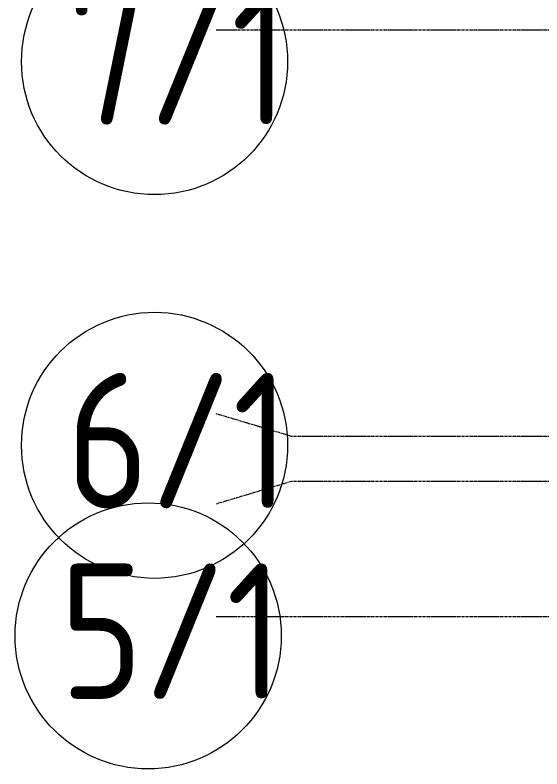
# Model space of a CAD drawing. Header units: millimetres. Extents: x -231292 to 573618, y -153144 to 564035.
# Drawn here: x 1612 to 5113, y 197556 to 202566 of the extents above; entities that cross this region are included whole.
import ezdxf
from ezdxf.enums import TextEntityAlignment as Align

# ---------------------------------------------------------------- set-up
doc = ezdxf.new("R2010")
doc.units = ezdxf.units.MM
doc.linetypes.add('CENTER2', pattern=[28.575, 19.05, -3.175, 3.175, -3.175])
doc.layers.get('0').update_dxf_attribs({"color": 250})
doc.layers.add('РД_Оси_100', color=250, linetype='Continuous', lineweight=0)
doc.styles.add('ккк', font='isocpeur.ttf', dxfattribs={"width": 0.85, "oblique": 15})

# ---------------------------------------------------------------- blocks, each defined once
blk = doc.blocks.new('A-iden')
at = {"linetype": 'Continuous', "lineweight": 5}
blk.add_circle((-0.729, -4.063), 5.894, dxfattribs=at)
at = {"color": 0, "linetype": 'Continuous', "lineweight": 20, "style": 'ккк', "width": 0.85}
blk.add_attdef('ID', text='', height=6, dxfattribs=at).set_placement((0.314, -3.853), align=Align.MIDDLE_CENTER)
blk = doc.blocks.new('оси_рен')
at = {"layer": 'РД_Оси_100', "color": 251, "linetype": 'CENTER2', "true_color": 0x636466}
blk.add_line((1225207.916, 151813.25), (1189697.958, 151813.25), dxfattribs=at)
for points in [[(1225207.916, 149113.25), (1190197.958, 149113.25), (1189697.958, 149263.25)], [(1225207.916, 148813.25), (1190197.958, 148813.25), (1189697.958, 148663.25)], [(1225207.916, 147913.25), (1189697.958, 147913.25)]]:
    blk.add_lwpolyline(points, dxfattribs=at)
at = {"layer": 'РД_Оси_100', "color": 251, "true_color": 0x636466, "xscale": 150, "yscale": 150, "zscale": 100}
for p, values in [((1189397.958, 152213.25), {'ID': '7/1'}), ((1189397.958, 149663.25), {'ID': '6/1'}), ((1189355.316, 148396.618), {'ID': '5/1'})]:
    blk.add_blockref('A-iden', p, dxfattribs=at).add_auto_attribs(values)

msp = doc.modelspace()

# ---------------------------------------------------------------- block references
at = {"rotation": 359.999868838025}
msp.add_blockref('оси_рен', (-1186750.035, 50655.808), dxfattribs=at)

doc.saveas('drawing.dxf')
